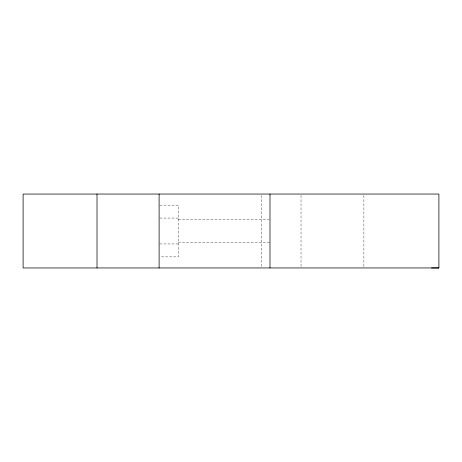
<?xml version="1.0" encoding="UTF-8"?>
<svg xmlns="http://www.w3.org/2000/svg" width="462" height="462" viewBox="0 0 462 462"><rect width="100%" height="100%" fill="white"/><g stroke="black" fill="none" stroke-linecap="round" stroke-linejoin="round"><path stroke-width="0.35" stroke-dasharray="2.31 1.73" d="M159.817 205.14L178.344 205.14L178.344 256.872L159.817 256.872M159.817 218.064L178.344 218.064M178.344 219.542L269.271 219.542M178.344 242.458L269.993 242.458M159.817 243.953L178.344 243.953M363.883 195.472L363.883 266.51M301.028 195.472L301.028 266.51M261.48 195.472L261.48 266.51"/><path stroke-width="0.69" d="M431.52 267.96L438.9 267.948L438.9 194.04L23.1 194.052L23.1 267.96L438.9 267.948M269.993 194.052L269.993 267.96M159.107 194.052L159.107 267.96M97.008 194.052L97.008 267.96"/></g></svg>
